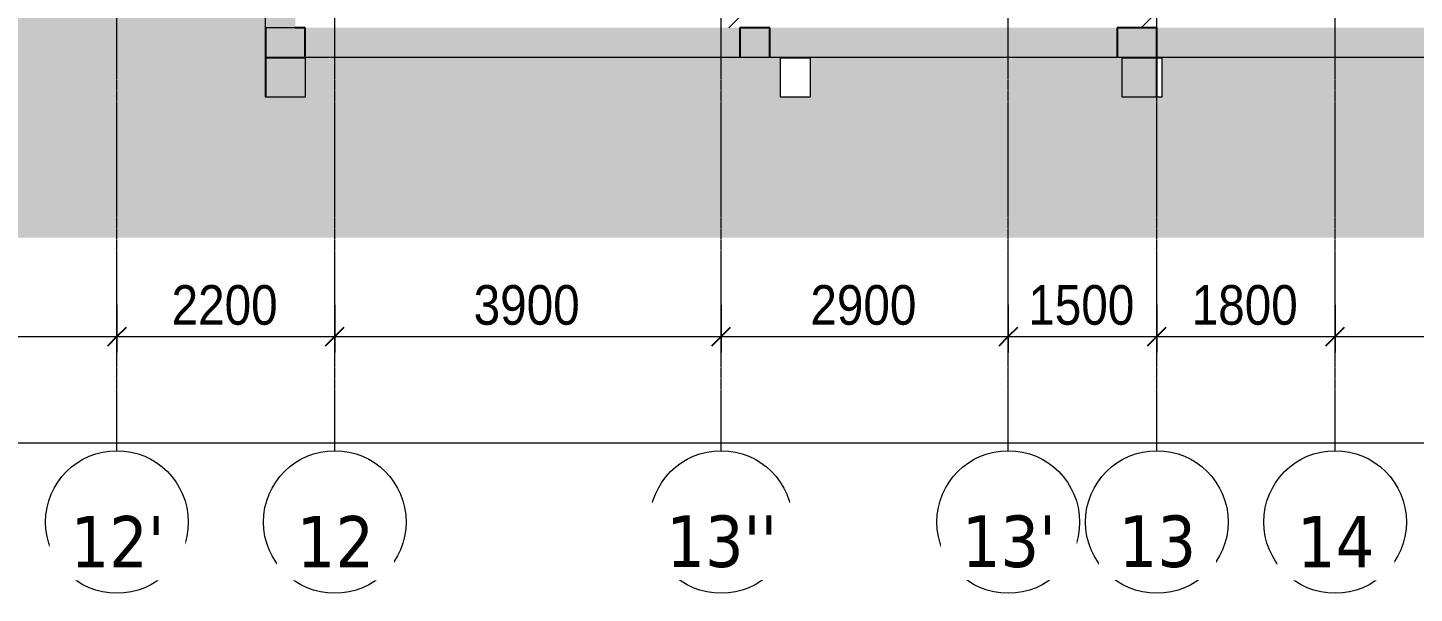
# Model space of a CAD drawing. Header units: millimetres. Extents: x 26124 to 258712, y -8723 to 35400.
# Drawn here: x 105052 to 119053, y -7761 to -2050 of the extents above; entities that cross this region are included whole.
import ezdxf

# ---------------------------------------------------------------- set-up
doc = ezdxf.new("R2010")
doc.units = ezdxf.units.MM
doc.linetypes.add('Grid Line', pattern=[22.225, 12.7, -3.175, 3.175, -3.175])
for name, color, linetype, lineweight in [('0-1', 7, 'Continuous', 5), ('A-ANNO-DIMS', 211, 'Continuous', 9), ('A-ANNO-DIMS-160', 211, 'Continuous', 9), ('A-DETL-GENF-2', 9, 'Continuous', 9), ('A-DETL-THIN', 151, 'Continuous', 9), ('A-FLOR-1', 10, 'Continuous', 25), ('A-FLOR-PATT-1', 7, 'Continuous', 9), ('A-WALL-PATT-1', 7, 'Continuous', 9), ('A-WALL-PATT-4', 111, 'Continuous', 9), ('S-BEAM-1', 12, 'Continuous', 5), ('S-BEAM-2', 10, 'Continuous', 25), ('S-BEAM-3', 7, 'Continuous', 9), ('S-GRID-1', 1, 'Grid Line', 9), ('S-GRID-IDEN', 1, 'Continuous', 9)]:
    doc.layers.add(name, color=color, linetype=linetype, lineweight=lineweight)
doc.styles.add('Tahoma_B_1', font='tahomabd.ttf', dxfattribs={"height": 520})
doc.styles.add('UTM Avo', font='', dxfattribs={"width": 0.9, "height": 400})
doc.styles.get('UTM Avo').set_extended_font_data('UTM Avo')
doc.dimstyles.new('1_Dim_chi_tiet_2_5', dxfattribs={"dimscale": 304.8, "dimtxt": 399.720379, "dimasz": 0.629921, "dimexe": 0.524934, "dimexo": 0.0625, "dimgap": 0.052493, "dimtad": 1, "dimdec": 0, "dimrnd": 5, "dimzin": 0, "dimdsep": 46, "dimtxsty": 'UTM Avo', "dimblk1": 'OBLIQUE', "dimblk2": 'OBLIQUE', "dimsah": 1, "dimcen": 0.09, "dimdle": 0.524934, "dimazin": 0, "dimtfac": 1, "dimtdec": 4, "dimtix": 1, "dimtmove": 0, "dimatfit": 3, "dimfxl": 1.049869, "dimfxlon": 1, "dimtvp": 1, "dimtolj": 1, "dimtzin": 0, "dimarcsym": 2})
pattern_1 = [(45, (80880.3, 14125), (-90.50967, 90.50967), [])]

# ---------------------------------------------------------------- blocks, each defined once
blk = doc.blocks.new('NCV_TKTC_KET CAU_rvt-1-TKCS_MẶT CẮT 3')
at = {"layer": 'A-FLOR-PATT-1'}
h = blk.add_hatch(color=256, dxfattribs=at)
h.paths.add_polyline_path([(126853, -2350), (127253, -2350), (127253, -2050), (107453, -2050), (107453, -2350), (125935, -2350)])
h.paths.add_polyline_path([(34971, -2350), (53453, -2350), (53453, -2050), (33653, -2050), (33653, -2350), (34053, -2350)])
at = {"layer": 'A-WALL-PATT-1'}
blk.add_hatch(color=256, dxfattribs=at).paths.add_polyline_path([(107753, -2050), (107753, 500), (107453, 500), (107453, -2050)])
at = {"layer": 'S-BEAM-1'}
for points in [[(107453, -2750), (107852, -2749), (107852, -2050), (107453, -2050), (107453, -2704)], [(112547, -2350), (112547, -2050), (112244, -2050), (112244, -2350)], [(116189, -2750), (116453, -2750), (116453, -2050), (116053, -2050), (116053, -2350), (116103, -2350), (116103, -2750)]]:
    blk.add_hatch(color=256, dxfattribs=at).paths.add_polyline_path(points)
at = {"layer": 'A-FLOR-1'}
for p, q in [((107453, -2050), (107453, -2350)), ((107453, -2350), (107852, -2350)), ((112653, -2350), (112953, -2350)), ((116103, -2350), (116503, -2350))]:
    blk.add_line(p, q, dxfattribs=at)
at = {"layer": 'S-BEAM-2'}
for p, q in [((107453, -2050), (107453, -2750)), ((107853, -2050), (107753, -2050)), ((107853, -2350), (107853, -2050)), ((112547, -2050), (112244, -2050)), ((112244, -2050), (112244, -2350)), ((112547, -2350), (112547, -2050)), ((116453, -2050), (116053, -2050)), ((116053, -2050), (116053, -2350)), ((116453, -2750), (116453, -2050))]:
    blk.add_line(p, q, dxfattribs=at)
at = {"layer": 'S-BEAM-3'}
blk.add_line((107753, -2050), (107453, -2050), dxfattribs=at)
blk = doc.blocks.new('Grid - M_Grid Head - Circle-353313-TKCS_MẶT CẮT 3')
at = {"layer": 'S-GRID-IDEN'}
blk.add_circle((33653, -7041), 720, dxfattribs=at)
blk = doc.blocks.new('DIMBLOCK62-TKCS_MẶT CẮT 3')
at = {"layer": 'A-ANNO-DIMS-160'}
for p, q in [((54953, -4849), (54953, -5329)), ((54953, -5169), (54953, -4849)), ((105953, -4849), (105953, -5329)), ((105953, -5169), (105953, -4849)), ((54953, -5169), (105953, -5169))]:
    blk.add_line(p, q, dxfattribs=at)
at = {"layer": 'A-ANNO-DIMS-160', "lineweight": 25}
for p, q in [((54953, -5169), (54857, -5265)), ((54953, -5169), (55049, -5073)), ((105953, -5169), (105857, -5265)), ((105953, -5169), (106049, -5073))]:
    blk.add_line(p, q, dxfattribs=at)
at = {"layer": 'A-ANNO-DIMS-160', "color": 0, "insert": (79768, -4649), "char_height": 400, "width": 1643.29, "attachment_point": 1, "line_spacing_factor": 1.110334, "style": 'UTM Avo'}
blk.add_mtext('51000', dxfattribs=at)
blk = doc.blocks.new('_Oblique')
at = {"color": 0, "linetype": 'ByBlock', "lineweight": -2}
blk.add_line((-0.5, -0.5), (0.5, 0.5), dxfattribs=at)
blk = doc.blocks.new('DIMBLOCK63-TKCS_MẶT CẮT 3')
at = {"layer": 'A-ANNO-DIMS-160'}
for p, q in [((105953, -4849), (105953, -5329)), ((105953, -5169), (105953, -4849)), ((108153, -4849), (108153, -5329)), ((108153, -5169), (108153, -4849)), ((105953, -5169), (108153, -5169))]:
    blk.add_line(p, q, dxfattribs=at)
at = {"layer": 'A-ANNO-DIMS-160', "lineweight": 25}
for p, q in [((105953, -5169), (105857, -5265)), ((105953, -5169), (106049, -5073)), ((108153, -5169), (108057, -5265)), ((108153, -5169), (108249, -5073))]:
    blk.add_line(p, q, dxfattribs=at)
at = {"layer": 'A-ANNO-DIMS-160', "color": 0, "insert": (106505, -4649), "char_height": 400, "width": 1314.64, "attachment_point": 1, "line_spacing_factor": 1.110334, "style": 'UTM Avo'}
blk.add_mtext('2200', dxfattribs=at)
blk = doc.blocks.new('DIMBLOCK64-TKCS_MẶT CẮT 3')
at = {"layer": 'A-ANNO-DIMS-160'}
for p, q in [((108153, -4849), (108153, -5329)), ((108153, -5169), (108153, -4849)), ((112053, -4849), (112053, -5329)), ((112053, -5169), (112053, -4849)), ((108153, -5169), (112053, -5169))]:
    blk.add_line(p, q, dxfattribs=at)
at = {"layer": 'A-ANNO-DIMS-160', "lineweight": 25}
for p, q in [((108153, -5169), (108057, -5265)), ((108153, -5169), (108249, -5073)), ((112053, -5169), (111957, -5265)), ((112053, -5169), (112149, -5073))]:
    blk.add_line(p, q, dxfattribs=at)
at = {"layer": 'A-ANNO-DIMS-160', "color": 0, "insert": (109555, -4649), "char_height": 400, "width": 1314.64, "attachment_point": 1, "line_spacing_factor": 1.110334, "style": 'UTM Avo'}
blk.add_mtext('3900', dxfattribs=at)
blk = doc.blocks.new('DIMBLOCK65-TKCS_MẶT CẮT 3')
at = {"layer": 'A-ANNO-DIMS-160'}
for p, q in [((112053, -4849), (112053, -5329)), ((112053, -5169), (112053, -4849)), ((114953, -4849), (114953, -5329)), ((114953, -5169), (114953, -4849)), ((112053, -5169), (114953, -5169))]:
    blk.add_line(p, q, dxfattribs=at)
at = {"layer": 'A-ANNO-DIMS-160', "lineweight": 25}
for p, q in [((112053, -5169), (111957, -5265)), ((112053, -5169), (112149, -5073)), ((114953, -5169), (114857, -5265)), ((114953, -5169), (115049, -5073))]:
    blk.add_line(p, q, dxfattribs=at)
at = {"layer": 'A-ANNO-DIMS-160', "color": 0, "insert": (112955, -4649), "char_height": 400, "width": 1314.64, "attachment_point": 1, "line_spacing_factor": 1.110334, "style": 'UTM Avo'}
blk.add_mtext('2900', dxfattribs=at)
blk = doc.blocks.new('DIMBLOCK66-TKCS_MẶT CẮT 3')
at = {"layer": 'A-ANNO-DIMS-160'}
for p, q in [((114953, -4849), (114953, -5329)), ((114953, -5169), (114953, -4849)), ((116453, -4849), (116453, -5329)), ((116453, -5169), (116453, -4849)), ((114953, -5169), (116453, -5169))]:
    blk.add_line(p, q, dxfattribs=at)
at = {"layer": 'A-ANNO-DIMS-160', "lineweight": 25}
for p, q in [((114953, -5169), (114857, -5265)), ((114953, -5169), (115049, -5073)), ((116453, -5169), (116357, -5265)), ((116453, -5169), (116549, -5073))]:
    blk.add_line(p, q, dxfattribs=at)
at = {"layer": 'A-ANNO-DIMS-160', "color": 0, "insert": (115155, -4649), "char_height": 400, "width": 1314.64, "attachment_point": 1, "line_spacing_factor": 1.110334, "style": 'UTM Avo'}
blk.add_mtext('1500', dxfattribs=at)
blk = doc.blocks.new('DIMBLOCK67-TKCS_MẶT CẮT 3')
at = {"layer": 'A-ANNO-DIMS-160'}
for p, q in [((116453, -4849), (116453, -5329)), ((116453, -5169), (116453, -4849)), ((118253, -4849), (118253, -5329)), ((118253, -5169), (118253, -4849)), ((116453, -5169), (118253, -5169))]:
    blk.add_line(p, q, dxfattribs=at)
at = {"layer": 'A-ANNO-DIMS-160', "lineweight": 25}
for p, q in [((116453, -5169), (116357, -5265)), ((116453, -5169), (116549, -5073)), ((118253, -5169), (118157, -5265)), ((118253, -5169), (118349, -5073))]:
    blk.add_line(p, q, dxfattribs=at)
at = {"layer": 'A-ANNO-DIMS-160', "color": 0, "insert": (116805, -4649), "char_height": 400, "width": 1314.64, "attachment_point": 1, "line_spacing_factor": 1.110334, "style": 'UTM Avo'}
blk.add_mtext('1800', dxfattribs=at)
blk = doc.blocks.new('DIMBLOCK68-TKCS_MẶT CẮT 3')
at = {"layer": 'A-ANNO-DIMS-160'}
for p, q in [((118253, -4849), (118253, -5329)), ((118253, -5169), (118253, -4849)), ((122053, -4849), (122053, -5329)), ((122053, -5169), (122053, -4849)), ((118253, -5169), (122053, -5169))]:
    blk.add_line(p, q, dxfattribs=at)
at = {"layer": 'A-ANNO-DIMS-160', "lineweight": 25}
for p, q in [((118253, -5169), (118157, -5265)), ((118253, -5169), (118349, -5073)), ((122053, -5169), (121957, -5265)), ((122053, -5169), (122149, -5073))]:
    blk.add_line(p, q, dxfattribs=at)
at = {"layer": 'A-ANNO-DIMS-160', "color": 0, "insert": (119605, -4649), "char_height": 400, "width": 1314.64, "attachment_point": 1, "line_spacing_factor": 1.110334, "style": 'UTM Avo'}
blk.add_mtext('3800', dxfattribs=at)
blk = doc.blocks.new('DIMBLOCK70-TKCS_MẶT CẮT 3')
at = {"layer": 'A-ANNO-DIMS-160'}
for p, q in [((33653, -5923), (33653, -6403)), ((33653, -6243), (33653, -5923)), ((127253, -5923), (127253, -6403)), ((127253, -6243), (127253, -5923)), ((33493, -6243), (127413, -6243))]:
    blk.add_line(p, q, dxfattribs=at)
at = {"layer": 'A-ANNO-DIMS-160', "lineweight": 25}
for p, q in [((33653, -6243), (33749, -6147)), ((127253, -6243), (127349, -6147)), ((33653, -6243), (33557, -6339)), ((127253, -6243), (127157, -6339))]:
    blk.add_line(p, q, dxfattribs=at)
at = {"layer": 'A-ANNO-DIMS-160', "color": 0, "insert": (79768, -5724), "char_height": 400, "width": 1643.29, "attachment_point": 1, "line_spacing_factor": 1.110334, "style": 'UTM Avo'}
blk.add_mtext('93600', dxfattribs=at)

msp = doc.modelspace()

# ---------------------------------------------------------------- hatches: boundary and pattern name
at = {"layer": 'A-DETL-GENF-2'}
h = msp.add_hatch(dxfattribs=at)
h.set_pattern_fill('FP_49', color=256, style=0, pattern_type=2)
h.set_pattern_definition([(0, (80880.3, 14125), (774.192, 774.192), [774.192, -774.192]), (0, (80880.3, 14415.3), (774.192, 774.192), [774.192, -774.192]), (0, (80880.3, 14705.64), (774.192, 774.192), [774.192, -774.192]), (90, (80977.1, 14802.4), (-774.192, 774.192), [774.192, -774.192]), (90, (81267.4, 14802.4), (-774.192, 774.192), [774.192, -774.192]), (90, (81557.7, 14802.4), (-774.192, 774.192), [774.192, -774.192])])
h.paths.add_polyline_path([(28793.1, -4170.1), (132433, -4170.1), (132433, -222.8), (129793.4, -74.5), (127252.6, -74.5), (127252.6, -2750), (126852.6, -2750), (126852.6, -2350), (122902.6, -2350), (122902.6, -2750), (122502.6, -2750), (122502.6, -2350), (116502.6, -2350), (116502.6, -2750), (116102.7, -2750), (116102.7, -2350), (112952.6, -2350), (112952.6, -2750), (112652.6, -2750), (112652.6, -2350), (107852.5, -2350), (107852.5, -2750), (107452.5, -2750), (107452.5, 800), (68252.6, 800), (68252.6, -2350), (53452.6, -2350), (53452.6, -2750), (53052.6, -2750), (53052.6, -2350), (44852.6, -2350), (44852.6, -2750), (44452.6, -2750), (44452.6, -2350), (38402.6, -2350), (38402.6, -2750), (38002.6, -2750), (38002.6, -2350), (34052.6, -2350), (34052.6, -2750), (33652.6, -2750), (33652.6, -74.5), (31103.6, -74.5), (28473.7, -222.8), (28473.7, -4170.1), (28517.9, -4170.1)])
at = {"layer": 'A-WALL-PATT-4'}
h = msp.add_hatch(dxfattribs=at)
h.set_pattern_fill('FP_1', color=256, style=0, pattern_type=2)
h.set_pattern_definition(pattern_1)
h.paths.add_polyline_path([(112252.6, -2050), (112252.6, 1550), (112052.6, 1550), (112052.6, -2050), (112128.4, -2050)])
h = msp.add_hatch(dxfattribs=at)
h.set_pattern_fill('FP_1', color=256, style=0, pattern_type=2)
h.set_pattern_definition(pattern_1)
h.paths.add_polyline_path([(116452.6, -2050), (116452.5, 1550), (116252.6, 1550), (116252.6, -2050)])

# ---------------------------------------------------------------- linework, layer by layer
at = {"layer": 'A-DETL-THIN'}
for p, q in [((107452.5, -2750), (107452.5, 800)), ((112652.6, -2350), (107852.5, -2350)), ((107852.5, -2350), (107852.5, -2750)), ((112652.6, -2750), (112652.6, -2350)), ((116102.7, -2350), (112952.6, -2350)), ((112952.6, -2350), (112952.6, -2750)), ((116102.7, -2750), (116102.7, -2350)), ((122502.6, -2350), (116502.6, -2350)), ((116502.6, -2350), (116502.6, -2750)), ((107852.5, -2750), (107452.5, -2750)), ((112952.6, -2750), (112652.6, -2750)), ((116502.6, -2750), (116102.7, -2750))]:
    msp.add_line(p, q, dxfattribs=at)
at = {"layer": 'S-GRID-1'}
for p, q in [((105952.6, -2320.6), (105952.6, 30285.9)), ((108152.6, -2320.6), (108152.6, 30285.9)), ((112052.6, -2320.6), (112052.6, 30285.9)), ((114952.6, -2320.6), (114952.6, 30285.9)), ((116452.6, -2320.6), (116452.6, 30285.9)), ((118252.6, -2320.6), (118252.6, 30285.9)), ((105952.6, -6320.6), (105952.6, -2320.6)), ((108152.6, -6320.6), (108152.6, -2320.6)), ((112052.6, -6320.6), (112052.6, -2320.6)), ((114952.6, -6320.6), (114952.6, -2320.6)), ((116452.6, -6320.6), (116452.6, -2320.6)), ((118252.6, -6320.6), (118252.6, -2320.6))]:
    msp.add_line(p, q, dxfattribs=at)

# ---------------------------------------------------------------- block references
at = {"layer": '0-1'}
msp.add_blockref('NCV_TKTC_KET CAU_rvt-1-TKCS_MẶT CẮT 3', (0, 0), dxfattribs=at)
at = {"layer": 'S-GRID-IDEN'}
for p in [(72300, 0), (74500, 0), (78400.1, 0), (81300, 0), (82800, 0), (84600, 0)]:
    msp.add_blockref('Grid - M_Grid Head - Circle-353313-TKCS_MẶT CẮT 3', p, dxfattribs=at)

# ---------------------------------------------------------------- dimensions: what is measured, and where the dimension line sits
at = {"layer": 'A-ANNO-DIMS'}
for base, p1, p2, override, picture, middle in [((105952.6, -5168.9), (54952.6, -4848.9), (105952.6, -4848.9), {"dimpost": '<>', "dimfxl": 51000}, 'DIMBLOCK62-TKCS_MẶT CẮT 3', (80452.6, -4945.9)), ((108152.6, -5168.9), (105952.6, -4848.9), (108152.6, -4848.9), {"dimpost": '<>', "dimfxl": 2200}, 'DIMBLOCK63-TKCS_MẶT CẮT 3', (107052.6, -4945.9)), ((112052.6, -5168.9), (108152.6, -4848.9), (112052.6, -4848.9), {"dimpost": '<>', "dimfxl": 3900.071331}, 'DIMBLOCK64-TKCS_MẶT CẮT 3', (110102.6, -4945.9)), ((114952.6, -5168.9), (112052.6, -4848.9), (114952.6, -4848.9), {"dimpost": '<>', "dimfxl": 2899.928669}, 'DIMBLOCK65-TKCS_MẶT CẮT 3', (113502.6, -4945.9)), ((116452.6, -5168.9), (114952.6, -4848.9), (116452.6, -4848.9), {"dimpost": '<>', "dimfxl": 1500}, 'DIMBLOCK66-TKCS_MẶT CẮT 3', (115702.6, -4945.9)), ((118252.6, -5168.9), (116452.6, -4848.9), (118252.6, -4848.9), {"dimpost": '<>', "dimfxl": 1800}, 'DIMBLOCK67-TKCS_MẶT CẮT 3', (117352.6, -4945.9)), ((122052.6, -5168.9), (118252.6, -4848.9), (122052.6, -4848.9), {"dimpost": '<>', "dimfxl": 3800}, 'DIMBLOCK68-TKCS_MẶT CẮT 3', (120152.6, -4945.9)), ((127252.6, -6243.3), (33652.6, -5923.3), (127252.6, -5923.3), {"dimpost": '<>', "dimfxl": 93600}, 'DIMBLOCK70-TKCS_MẶT CẮT 3', (80452.6, -6020.3))]:
    dim = msp.add_linear_dim(base=base, p1=p1, p2=p2, dimstyle='1_Dim_chi_tiet_2_5', override=override, dxfattribs=at)
    dim.commit()
    dim.dimension.update_dxf_attribs({"geometry": picture, "text_midpoint": middle})

# ---------------------------------------------------------------- next in the draw order: texts
at = {"layer": 'S-GRID-IDEN', "char_height": 520, "attachment_point": 5, "line_spacing_factor": 0.996129, "style": 'Tahoma_B_1', "bg_fill": 3, "box_fill_scale": 1.25, "bg_fill_color": 256, "bg_fill_true_color": 13158600, "bg_fill_transparency": 0}
for s, insert, width in [("\\pt2031.9988,4063.9976,6096.0016,8128.0004,10159.9992,12191.998,14224.002,16256.0008,18287.9996,20319.9984,22352.0024,24384.0012,26416,28447.9988,30479.9976,32512.0016,34544.0004,36575.9992,38607.998,40640.002,42672.0008,44703.9996,46735.9984,48768.0024,50800.0012,52832,54863.9988,56895.9976,58928.0016,60960.0004,62991.9992,65023.998;12'", (105959.3, -7240.3), 1112), ('\\pt2031.9988,4063.9976,6096.0016,8128.0004,10159.9992,12191.998,14224.002,16256.0008,18287.9996,20319.9984,22352.0024,24384.0012,26416,28447.9988,30479.9976,32512.0016,34544.0004,36575.9992,38607.998,40640.002,42672.0008,44703.9996,46735.9984,48768.0024,50800.0012,52832,54863.9988,56895.9976,58928.0016,60960.0004,62991.9992,65023.998;12', (108159.3, -7240.3), 921.6), ("\\pt2031.9988,4063.9976,6096.0016,8128.0004,10159.9992,12191.998,14224.002,16256.0008,18287.9996,20319.9984,22352.0024,24384.0012,26416,28447.9988,30479.9976,32512.0016,34544.0004,36575.9992,38607.998,40640.002,42672.0008,44703.9996,46735.9984,48768.0024,50800.0012,52832,54863.9988,56895.9976,58928.0016,60960.0004,62991.9992,65023.998;13''", (112059.3, -7240.3), 1302.4), ("\\pt2031.9988,4063.9976,6096.0016,8128.0004,10159.9992,12191.998,14224.002,16256.0008,18287.9996,20319.9984,22352.0024,24384.0012,26416,28447.9988,30479.9976,32512.0016,34544.0004,36575.9992,38607.998,40640.002,42672.0008,44703.9996,46735.9984,48768.0024,50800.0012,52832,54863.9988,56895.9976,58928.0016,60960.0004,62991.9992,65023.998;13'", (114959.3, -7240.3), 1112), ('\\pt2031.9988,4063.9976,6096.0016,8128.0004,10159.9992,12191.998,14224.002,16256.0008,18287.9996,20319.9984,22352.0024,24384.0012,26416,28447.9988,30479.9976,32512.0016,34544.0004,36575.9992,38607.998,40640.002,42672.0008,44703.9996,46735.9984,48768.0024,50800.0012,52832,54863.9988,56895.9976,58928.0016,60960.0004,62991.9992,65023.998;13', (116459.3, -7240.3), 921.6), ('\\pt2031.9988,4063.9976,6096.0016,8128.0004,10159.9992,12191.998,14224.002,16256.0008,18287.9996,20319.9984,22352.0024,24384.0012,26416,28447.9988,30479.9976,32512.0016,34544.0004,36575.9992,38607.998,40640.002,42672.0008,44703.9996,46735.9984,48768.0024,50800.0012,52832,54863.9988,56895.9976,58928.0016,60960.0004,62991.9992,65023.998;14', (118259.3, -7240.3), 921.6)]:
    msp.add_mtext(s, dxfattribs=dict(at, insert=insert, width=width))

doc.saveas('drawing.dxf')
